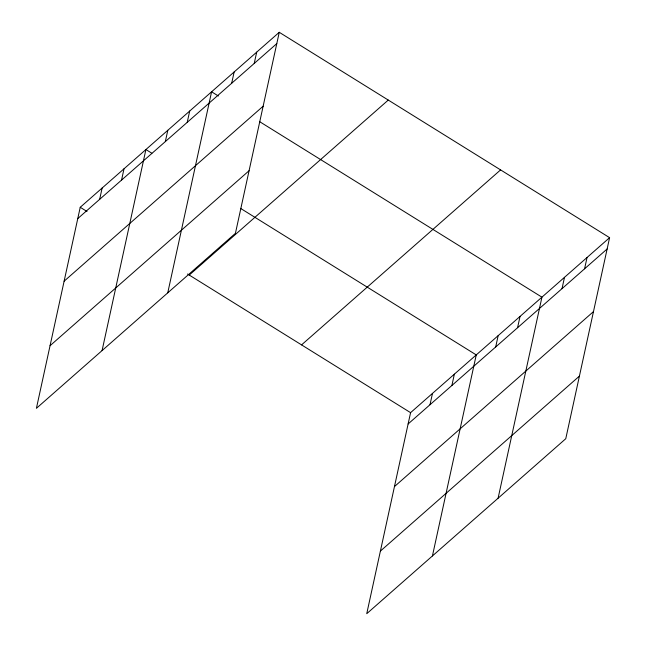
<?xml version="1.0" encoding="UTF-8"?>
<svg xmlns="http://www.w3.org/2000/svg" width="646" height="646" viewBox="0 0 646 646"><rect width="100%" height="100%" fill="white"/><g stroke="black" fill="none" stroke-linecap="round" stroke-linejoin="round"><path stroke-width="0.97" d="M279.258 32.3L80.233 207.285L36.402 408.329L235.419 233.343L279.258 32.3L609.598 237.671L565.767 438.715L366.742 613.7L410.581 412.657L609.598 237.671M99.662 199.339L102.125 188.034M121.553 180.089L124.016 168.784M102.076 350.584L145.907 149.541L151.826 153.215M165.336 141.595L167.807 130.29M187.235 122.344L189.698 111.039M167.75 292.84L211.589 91.797L218.348 95.996M231.68 83.261L234.143 71.964M254.233 63.429L256.696 52.132M430.01 404.711L432.473 393.414M451.901 385.46L454.364 374.163M432.424 555.956L476.255 354.912L240.554 208.383M495.684 346.967L498.147 335.662M517.575 327.716L520.038 316.419M498.098 498.211L541.937 297.168L259.757 121.739M562.028 288.641L564.491 277.336M584.582 268.809L587.044 257.504M77.77 218.582L276.795 43.597M64.115 281.196L263.14 106.219M50.049 345.715L249.073 170.73M189.246 275.059L388.27 100.073M301.561 344.883L500.585 169.898M408.119 423.962L607.135 248.976M394.464 486.575L593.488 311.59M380.397 551.086L579.422 376.101M80.233 207.285L86.992 211.484M187.558 274.009L410.581 412.657"/></g></svg>
